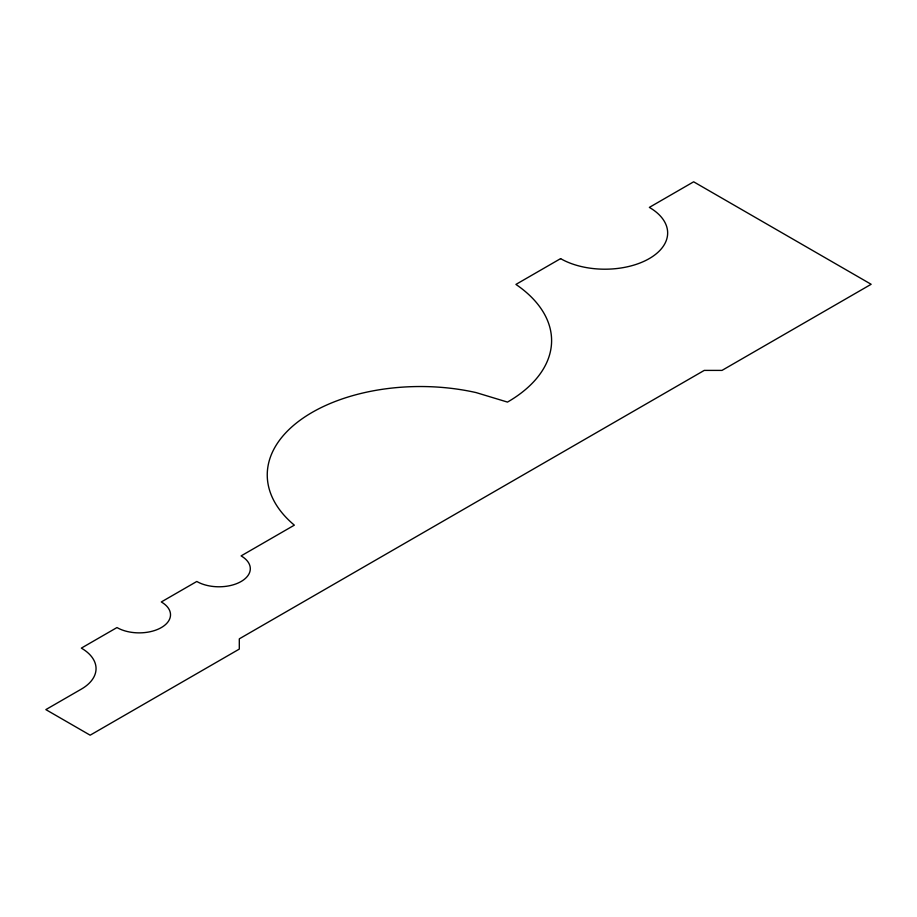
<?xml version="1.0" encoding="UTF-8"?>
<svg xmlns="http://www.w3.org/2000/svg" width="917" height="917" viewBox="0 0 917 917"><rect width="100%" height="100%" fill="white"/><g stroke="black" fill="none" stroke-linecap="round" stroke-linejoin="round"><path stroke-width="1.38" d="M560.596 258.628L515.927 284.419A150.617 86.955 0 0 1 507.491 402.093L476.106 392.591A153.128 88.41 0 0 0 300.317 420.066A153.128 88.41 0 0 0 294.346 525.154L241.102 555.897A31.327 18.088 0 0 1 241.137 581.493A31.327 18.088 0 0 1 196.8 581.47L161.3 601.965A31.327 18.088 0 0 1 161.335 627.572A31.327 18.088 0 0 1 116.986 627.549L81.349 648.124A50.206 28.989 0 0 1 81.349 689.114L45.85 709.609L90.153 735.193L239.303 649.087L239.303 638.84L704.256 370.399L722 370.399L871.15 284.281L693.653 181.807L649.351 207.391A62.757 36.233 0 0 1 649.282 258.583A62.757 36.233 0 0 1 560.596 258.628"/></g></svg>
